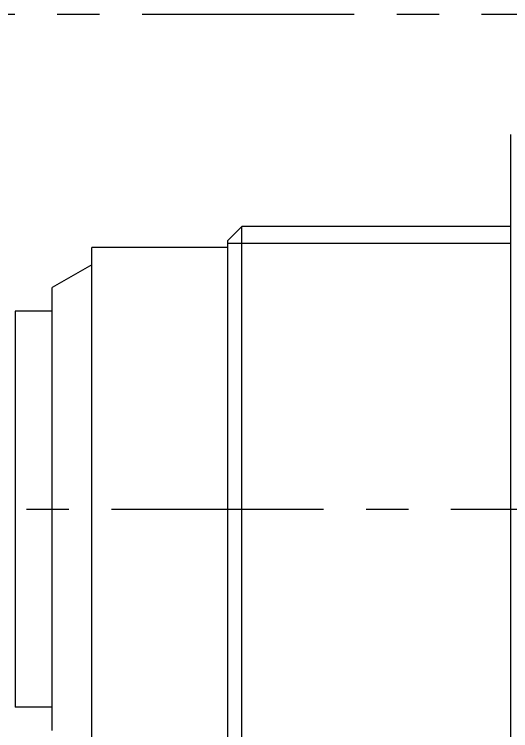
# Model space of a CAD drawing. Extents: x -613 to 599, y 141 to 558.
# Drawn here: x -461.31 to -443.77, y 222.92 to 248.25 of the extents above; entities that cross this region are included whole.
import ezdxf

# ---------------------------------------------------------------- set-up
doc = ezdxf.new("R2010")
doc.units = 0
doc.linetypes.add('CENTER', pattern=[12, 7.5, -1.5, 1.5, -1.5])
doc.linetypes.add('CONTINOUS', pattern=[0])
doc.layers.get('0').update_dxf_attribs({"linetype": 'CONTINUOUS'})
doc.layers.add('CENTER', color=1, linetype='CENTER')

msp = doc.modelspace()

# ---------------------------------------------------------------- linework, layer by layer
at = {"color": 7, "linetype": 'CONTINOUS'}
for p, q in [((-443.773, 244.001), (-443.773, 217.501)), ((-453.273, 240.751), (-453.773, 240.251)), ((-453.273, 220.751), (-453.273, 240.751)), ((-443.773, 240.751), (-453.273, 240.751)), ((-453.773, 221.251), (-453.773, 240.251)), ((-443.773, 240.151), (-453.773, 240.151)), ((-458.573, 221.501), (-458.573, 240.001)), ((-453.773, 240.001), (-458.573, 240.001)), ((-458.573, 239.395), (-459.973, 238.586)), ((-459.973, 222.922), (-459.973, 238.586)), ((-459.973, 237.751), (-461.285, 237.751)), ((-461.273, 223.751), (-461.273, 237.751)), ((-459.973, 223.751), (-461.285, 223.751))]:
    msp.add_line(p, q, dxfattribs=at)
at = {"layer": 'CENTER', "color": 1, "linetype": 'CENTER'}
for p, q in [((-480.801, 248.251), (595.156, 248.251)), ((-469.882, 230.751), (-434.773, 230.751))]:
    msp.add_line(p, q, dxfattribs=at)

doc.saveas('drawing.dxf')
